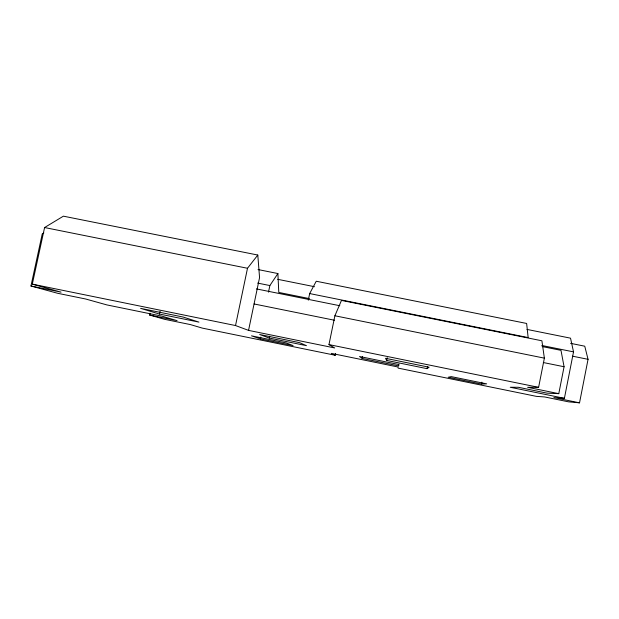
<?xml version="1.0" encoding="UTF-8"?>
<svg xmlns="http://www.w3.org/2000/svg" width="619" height="619" viewBox="0 0 619 619"><rect width="100%" height="100%" fill="white"/><g stroke="black" fill="none" stroke-linecap="round" stroke-linejoin="round"><path stroke-width="0.93" d="M526.978 329.416L570.525 338.167L573.527 351.871L564.404 398.319L510.234 387.262L518.296 387.277L547.119 393.158L558.787 393.653L564.071 366.742L560.992 350.346L542.151 346.547M335.622 353.457L335.25 355.267L331.297 353.372L397.94 366.982L398.125 368.119L536.41 396.369L544.612 396.941L568.699 401.863L579.531 402.83L588.05 359.314L584.754 346.199L570.586 343.344M558.787 393.653L527.643 387.301L538.607 387.332L544.372 358.146L541.904 340.79L341.479 300.416L334.894 315.767L328.968 344.597L334.67 347.948L248.552 330.384L235.529 325.548L32.312 284.129L44.591 227.537L63.393 216.17L257.798 255.043L259.562 277.591L248.552 330.384M481.489 384.051L486.658 383.857L451.228 376.623L448.21 377.25L481.489 384.051L481.868 382.155M427.048 368.661L429.106 367.206L385.529 358.316L386.674 360.42L427.048 368.661L427.42 366.827M399 364.011L398.621 365.883L362.192 358.447L362.572 356.575M386.674 360.42L387.231 357.681M308.301 300.169L309.67 293.568L316.239 281.235L526.637 323.458L528.146 337.572L309.67 293.568M235.529 325.548L247.499 268.267L257.798 255.043M268.499 292.137L269.869 285.552L277.9 273.544L258.022 269.551M260.429 338.895L251.492 335.838L286.195 342.926L293.073 345.564L260.429 338.895L260.816 337.069M269.296 338.075L259.686 334.508L299.526 342.64L306.451 345.657L269.296 338.075L269.683 336.21M335.25 355.267L202.266 328.101L190.42 324.588L164.584 319.311L149.628 315.04L150.022 313.191M159.509 314.065L140.606 308.363L183.085 317.029L198.939 322.112L159.509 314.065L160.104 311.264M149.628 315.04L177.08 320.642L161.93 316.162L106.886 304.919L85.623 298.992L57.66 293.29L30.95 286.001L42.254 233.889L43.841 232.914M564.404 398.319L553.866 397.584L579.531 402.83M44.591 227.537L247.499 268.267M277.691 279.308L314.498 286.705M257.605 283.084L269.869 285.552M309.392 298.606L278.782 292.431L277.9 273.544M541.811 345.479L573.527 351.871M256.398 288.903L339.823 305.732M572.49 356.173L588.05 359.314M334.894 315.767L544.372 358.146M254.069 303.96L334.453 320.24M543.327 362.541L564.071 366.742M328.968 344.597L538.607 387.332M30.95 286.001L61.041 292.137L32.312 284.129M362.192 358.447L359.531 356.498L398.443 364.436L398.621 365.883"/></g></svg>
